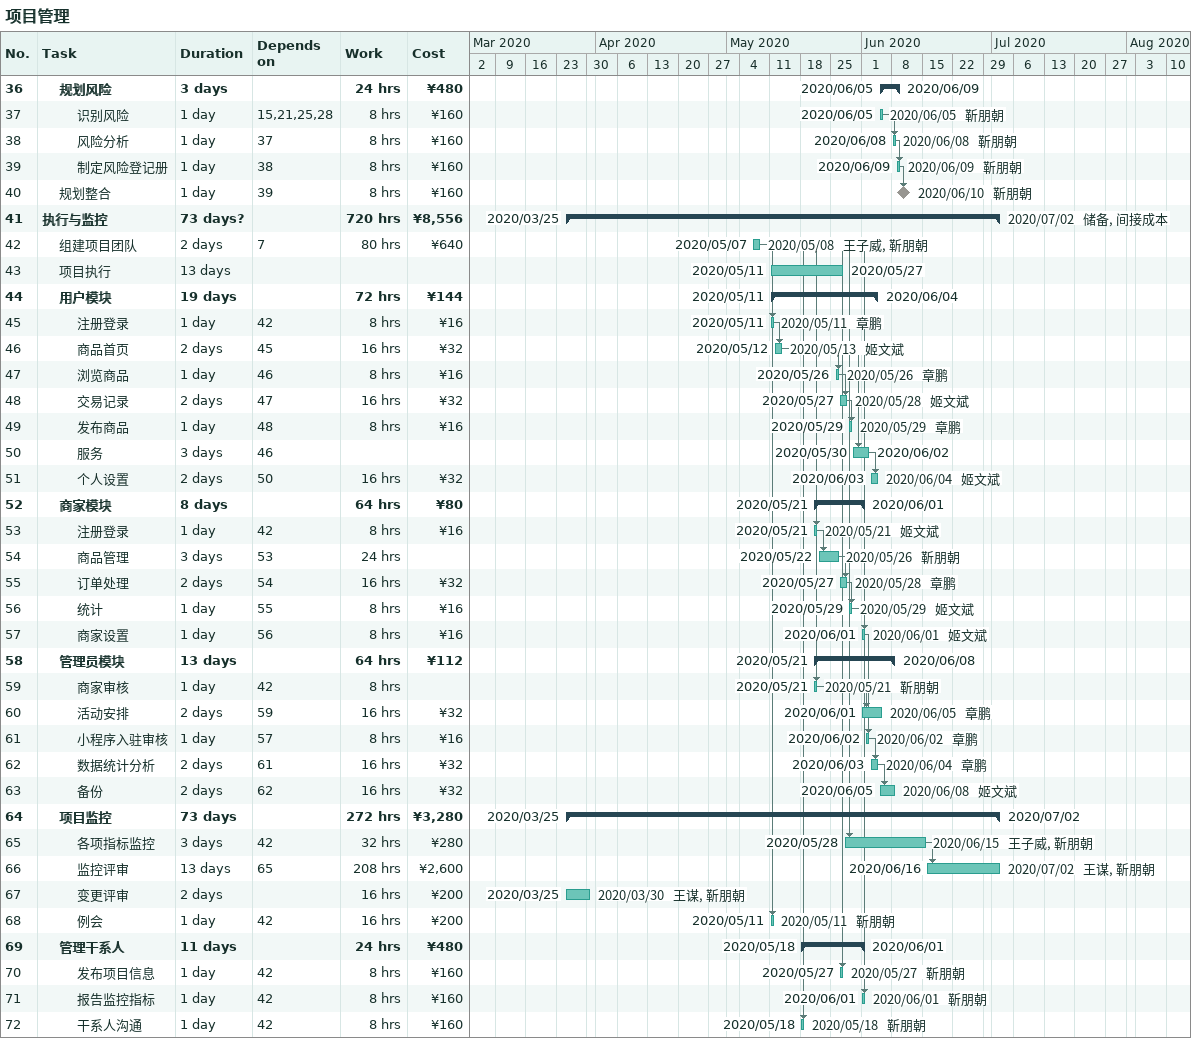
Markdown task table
项目管理

| ID | Level | Task | Duration | Start | Finish | Predecessors | Resources | Work (h) | Cost (¥) |
|---|---|---|---|---|---|---|---|---|---|
| 36 | 2 | **规划风险** | 3d | 2020-06-05 | 2020-06-09 |  |  | 24 | 480 |
| 37 | 3 | 识别风险 | 1d | 2020-06-05 | 2020-06-05 | 15, 21, 25, 28 | 靳朋朝 | 8 | 160 |
| 38 | 3 | 风险分析 | 1d | 2020-06-08 | 2020-06-08 | 37 | 靳朋朝 | 8 | 160 |
| 39 | 3 | 制定风险登记册 | 1d | 2020-06-09 | 2020-06-09 | 38 | 靳朋朝 | 8 | 160 |
| 40 | 2 | 规划整合 | 1d | 2020-06-10 | 2020-06-10 | 39 | 靳朋朝 | 8 | 160 |
| 41 | 1 | **执行与监控** | 73d? | 2020-03-25 | 2020-07-02 |  | 储备, 间接成本 | 720 | 8556 |
| 42 | 2 | 组建项目团队 | 2d | 2020-05-07 | 2020-05-08 | 7 | 王子威, 靳朋朝 | 80 | 640 |
| 43 | 2 | 项目执行 | 13d | 2020-05-11 | 2020-05-27 |  |  |  |  |
| 44 | 2 | **用户模块** | 19d | 2020-05-11 | 2020-06-04 |  |  | 72 | 144 |
| 45 | 3 | 注册登录 | 1d | 2020-05-11 | 2020-05-11 | 42 | 章鹏 | 8 | 16 |
| 46 | 3 | 商品首页 | 2d | 2020-05-12 | 2020-05-13 | 45 | 姬文斌 | 16 | 32 |
| 47 | 3 | 浏览商品 | 1d | 2020-05-26 | 2020-05-26 | 46 | 章鹏 | 8 | 16 |
| 48 | 3 | 交易记录 | 2d | 2020-05-27 | 2020-05-28 | 47 | 姬文斌 | 16 | 32 |
| 49 | 3 | 发布商品 | 1d | 2020-05-29 | 2020-05-29 | 48 | 章鹏 | 8 | 16 |
| 50 | 3 | 服务 | 3d | 2020-05-30 | 2020-06-02 | 46 |  |  |  |
| 51 | 3 | 个人设置 | 2d | 2020-06-03 | 2020-06-04 | 50 | 姬文斌 | 16 | 32 |
| 52 | 2 | **商家模块** | 8d | 2020-05-21 | 2020-06-01 |  |  | 64 | 80 |
| 53 | 3 | 注册登录 | 1d | 2020-05-21 | 2020-05-21 | 42 | 姬文斌 | 8 | 16 |
| 54 | 3 | 商品管理 | 3d | 2020-05-22 | 2020-05-26 | 53 | 靳朋朝 | 24 |  |
| 55 | 3 | 订单处理 | 2d | 2020-05-27 | 2020-05-28 | 54 | 章鹏 | 16 | 32 |
| 56 | 3 | 统计 | 1d | 2020-05-29 | 2020-05-29 | 55 | 姬文斌 | 8 | 16 |
| 57 | 3 | 商家设置 | 1d | 2020-06-01 | 2020-06-01 | 56 | 姬文斌 | 8 | 16 |
| 58 | 2 | **管理员模块** | 13d | 2020-05-21 | 2020-06-08 |  |  | 64 | 112 |
| 59 | 3 | 商家审核 | 1d | 2020-05-21 | 2020-05-21 | 42 | 靳朋朝 | 8 |  |
| 60 | 3 | 活动安排 | 2d | 2020-06-01 | 2020-06-05 | 59 | 章鹏 | 16 | 32 |
| 61 | 3 | 小程序入驻审核 | 1d | 2020-06-02 | 2020-06-02 | 57 | 章鹏 | 8 | 16 |
| 62 | 3 | 数据统计分析 | 2d | 2020-06-03 | 2020-06-04 | 61 | 章鹏 | 16 | 32 |
| 63 | 3 | 备份 | 2d | 2020-06-05 | 2020-06-08 | 62 | 姬文斌 | 16 | 32 |
| 64 | 2 | **项目监控** | 73d | 2020-03-25 | 2020-07-02 |  |  | 272 | 3280 |
| 65 | 3 | 各项指标监控 | 3d | 2020-05-28 | 2020-06-15 | 42 | 王子威, 靳朋朝 | 32 | 280 |
| 66 | 3 | 监控评审 | 13d | 2020-06-16 | 2020-07-02 | 65 | 王谋, 靳朋朝 | 208 | 2600 |
| 67 | 3 | 变更评审 | 2d | 2020-03-25 | 2020-03-30 |  | 王谋, 靳朋朝 | 16 | 200 |
| 68 | 3 | 例会 | 1d | 2020-05-11 | 2020-05-11 | 42 | 靳朋朝 | 16 | 200 |
| 69 | 2 | **管理干系人** | 11d | 2020-05-18 | 2020-06-01 |  |  | 24 | 480 |
| 70 | 3 | 发布项目信息 | 1d | 2020-05-27 | 2020-05-27 | 42 | 靳朋朝 | 8 | 160 |
| 71 | 3 | 报告监控指标 | 1d | 2020-06-01 | 2020-06-01 | 42 | 靳朋朝 | 8 | 160 |
| 72 | 3 | 干系人沟通 | 1d | 2020-05-18 | 2020-05-18 | 42 | 靳朋朝 | 8 | 160 |
